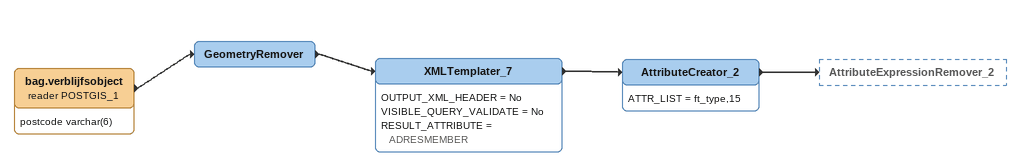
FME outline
bag.verblijfsobject (reader POSTGIS_1)
    attributes: postcode varchar(6)
    -> GeometryRemover
GeometryRemover
    -> XMLTemplater_7
XMLTemplater_7
    OUTPUT_XML_HEADER = No
    VISIBLE_QUERY_VALIDATE = No
    RESULT_ATTRIBUTE = ADRESMEMBER
    -> AttributeCreator_2
AttributeCreator_2
    ATTR_LIST = ft_type,15
    -> AttributeExpressionRemover_2
